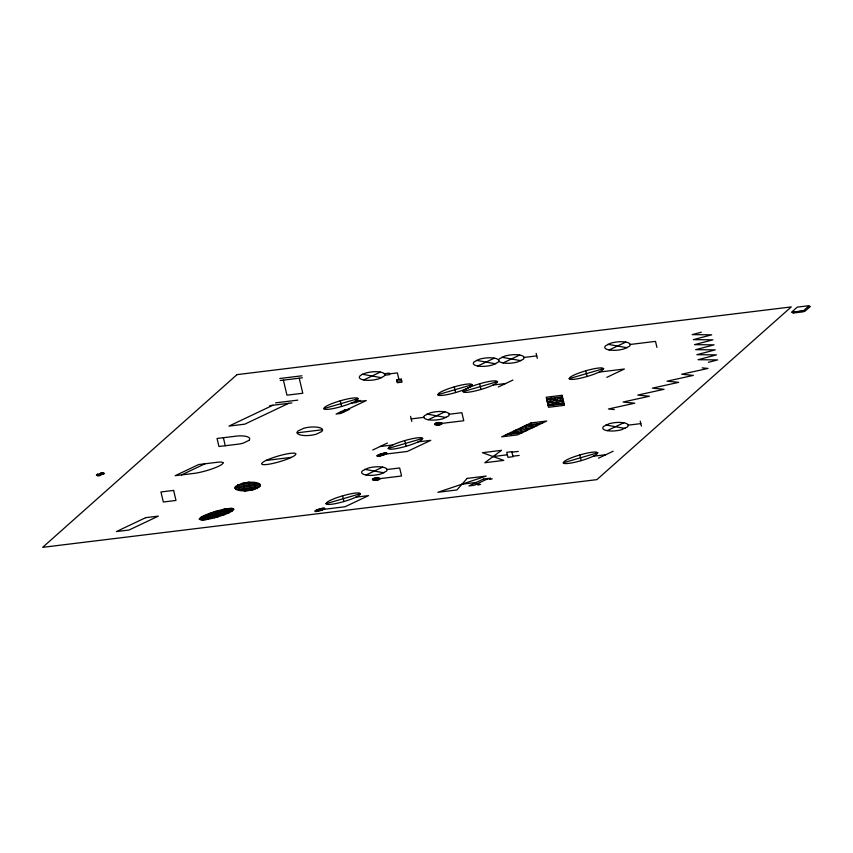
<?xml version="1.0" encoding="UTF-8"?>
<svg xmlns="http://www.w3.org/2000/svg" width="853" height="853" viewBox="0 0 853 853"><rect width="100%" height="100%" fill="white"/><g stroke="black" fill="none" stroke-linecap="round" stroke-linejoin="round"><path stroke-width="1.28" d="M511.949 452.186L518.283 451.418M512.898 456.206L519.232 455.427M323.692 408.662L324.577 407.35A13.104 3.679 -16.5 0 1 328.277 405.186A20.525 5.758 -16.5 0 1 333.406 403.053A31.017 8.701 -16.5 0 1 347.256 399.023A20.525 5.758 -16.5 0 1 352.662 398.084A13.915 3.902 -16.5 0 1 357.098 397.946L358.185 398.618L357.3 399.929A13.104 3.679 -16.5 0 1 353.611 402.094A20.525 5.758 -16.5 0 1 348.482 404.226A31.017 8.701 -16.5 0 1 334.632 408.267A20.525 5.758 -16.5 0 1 329.226 409.205A13.104 3.679 -16.5 0 1 325.046 409.333L323.692 408.662L358.185 398.618M325.995 503.718L326.88 502.406A13.104 3.679 -16.5 0 1 330.569 500.242A20.525 5.758 -16.5 0 1 335.698 498.109A31.017 8.701 -16.5 0 1 349.549 494.079A20.525 5.758 -16.5 0 1 354.965 493.141A13.915 3.902 -16.5 0 1 359.39 493.002L360.488 493.674L359.603 494.985A13.104 3.679 -16.5 0 1 355.914 497.15A20.525 5.758 -16.5 0 1 350.786 499.282A31.017 8.701 -16.5 0 1 336.935 503.323A20.525 5.758 -16.5 0 1 331.518 504.251A13.104 3.679 -16.5 0 1 327.349 504.39L325.995 503.718L360.488 493.674M388.19 448.454L389.075 447.143A13.104 3.679 -16.5 0 1 392.764 444.978A20.525 5.758 -16.5 0 1 397.893 442.846A31.017 8.701 -16.5 0 1 411.743 438.805A20.525 5.758 -16.5 0 1 417.16 437.866A13.915 3.902 -16.5 0 1 421.585 437.728L422.683 438.399L421.798 439.721A13.104 3.679 -16.5 0 1 418.109 441.886A20.525 5.758 -16.5 0 1 412.98 444.018A31.017 8.701 -16.5 0 1 399.129 448.049A20.525 5.758 -16.5 0 1 393.713 448.987A13.104 3.679 -16.5 0 1 389.544 449.126L388.19 448.454L422.683 438.399M437.717 394.736L438.602 393.425A13.104 3.679 -16.5 0 1 442.291 391.26A20.525 5.758 -16.5 0 1 447.42 389.128A31.017 8.701 -16.5 0 1 461.27 385.087A20.525 5.758 -16.5 0 1 466.676 384.149A13.104 3.679 -16.5 0 1 470.856 384.021L472.21 384.682L471.325 386.004A13.104 3.679 -16.5 0 1 467.625 388.168A13.104 3.679 -16.5 0 0 463.936 390.322L463.051 391.644L464.149 392.316A13.915 3.902 -16.5 0 0 468.574 392.177A20.525 5.758 -16.5 0 0 473.991 391.239A31.017 8.701 -16.5 0 0 487.841 387.209A20.525 5.758 -16.5 0 0 492.97 385.066A13.104 3.679 -16.5 0 0 496.659 382.912L497.544 381.59L496.19 380.928A13.104 3.679 -16.5 0 0 492.021 381.056A20.525 5.758 -16.5 0 0 486.605 381.995A31.017 8.701 -16.5 0 0 472.754 386.036A20.525 5.758 -16.5 0 0 467.625 388.168A20.525 5.758 -16.5 0 1 462.497 390.301A31.017 8.701 -16.5 0 1 448.646 394.331A20.525 5.758 -16.5 0 1 443.24 395.27A13.915 3.902 -16.5 0 1 438.805 395.408L437.717 394.736L472.21 384.682M569.154 378.679L570.039 377.367A13.104 3.679 -16.5 0 1 573.728 375.203A20.525 5.758 -16.5 0 1 578.856 373.07A31.017 8.701 -16.5 0 1 592.707 369.029A20.525 5.758 -16.5 0 1 598.113 368.091A13.104 3.679 -16.5 0 1 602.293 367.963L603.647 368.635L602.762 369.946A13.104 3.679 -16.5 0 1 599.062 372.111A20.525 5.758 -16.5 0 1 593.933 374.243A31.017 8.701 -16.5 0 1 580.093 378.274A20.525 5.758 -16.5 0 1 574.677 379.212A13.915 3.902 -16.5 0 1 570.252 379.35L569.154 378.679L603.647 368.635M563.247 462.827L564.132 461.505A13.104 3.679 -16.5 0 1 567.821 459.34A20.525 5.758 -16.5 0 1 572.949 457.208A31.017 8.701 -16.5 0 1 586.8 453.178A20.525 5.758 -16.5 0 1 592.217 452.239A13.104 3.679 -16.5 0 1 596.386 452.101L597.74 452.772L596.855 454.084A13.104 3.679 -16.5 0 1 593.166 456.248A20.525 5.758 -16.5 0 1 588.037 458.381A31.017 8.701 -16.5 0 1 574.186 462.422A20.525 5.758 -16.5 0 1 568.77 463.36A13.915 3.902 -16.5 0 1 564.345 463.499L563.247 462.827L597.74 452.772M98.607 474.94L99.758 473.916M362.408 374.264L360.137 375.746A13.104 3.679 -16.5 0 0 359.369 377.559A20.525 5.758 -16.5 0 0 360.563 378.913A31.017 8.701 -16.5 0 0 368.293 380.321A20.525 5.758 -16.5 0 0 372.985 380.022A13.915 3.902 -16.5 0 0 378.465 378.945L383.935 376.269A13.104 3.679 -16.5 0 0 384.703 374.456A20.525 5.758 -16.5 0 0 383.509 373.102A31.017 8.701 -16.5 0 0 375.778 371.695A20.525 5.758 -16.5 0 0 371.087 371.993A13.104 3.679 -16.5 0 0 365.926 373.006L362.408 374.264L381.664 377.751M524.062 357.439A13.104 3.679 -16.5 0 1 523.294 359.241L517.504 361.992A13.104 3.679 -16.5 0 1 512.344 362.994A20.525 5.758 -16.5 0 1 507.652 363.293A31.017 8.701 -16.5 0 1 499.922 361.896A20.525 5.758 -16.5 0 1 498.728 360.531A20.525 5.758 -16.5 0 0 497.534 359.166A31.017 8.701 -16.5 0 0 489.803 357.77A20.525 5.758 -16.5 0 0 485.112 358.068A13.915 3.902 -16.5 0 0 479.631 359.134L474.161 361.821A13.104 3.679 -16.5 0 0 473.394 363.623A20.525 5.758 -16.5 0 0 474.588 364.988A31.017 8.701 -16.5 0 0 482.318 366.385A20.525 5.758 -16.5 0 0 487.01 366.097A13.104 3.679 -16.5 0 0 492.17 365.084L497.96 362.333A13.104 3.679 -16.5 0 0 498.728 360.531A13.104 3.679 -16.5 0 1 499.495 358.729L504.965 356.042A13.915 3.902 -16.5 0 1 510.446 354.976A20.525 5.758 -16.5 0 1 515.137 354.677A31.017 8.701 -16.5 0 1 522.868 356.074A20.525 5.758 -16.5 0 1 524.062 357.439L536.729 355.893M438.431 423.824L463.765 420.732L461.868 412.703L449.2 414.249A20.525 5.758 -16.5 0 0 448.006 412.884A31.017 8.701 -16.5 0 0 440.276 411.487A20.525 5.758 -16.5 0 0 435.584 411.786A13.104 3.679 -16.5 0 0 430.424 412.799L424.634 415.539A13.104 3.679 -16.5 0 0 423.866 417.341L411.199 418.898M387.006 469.513A20.525 5.758 -16.5 0 0 385.812 468.158A31.017 8.701 -16.5 0 0 378.082 466.751A20.525 5.758 -16.5 0 0 373.39 467.049A13.104 3.679 -16.5 0 0 368.229 468.062L362.44 470.803A13.104 3.679 -16.5 0 0 361.672 472.615A20.525 5.758 -16.5 0 0 362.866 473.969A31.017 8.701 -16.5 0 0 370.597 475.377A20.525 5.758 -16.5 0 0 375.288 475.078A13.915 3.902 -16.5 0 0 380.769 474.001L386.238 471.314A13.104 3.679 -16.5 0 0 387.006 469.513L399.673 467.966L401.571 475.995L376.237 479.087M423.866 417.341A20.525 5.758 -16.5 0 0 425.061 418.706A31.017 8.701 -16.5 0 0 432.791 420.102A20.525 5.758 -16.5 0 0 437.482 419.815A13.915 3.902 -16.5 0 0 442.963 418.738L448.433 416.051A13.104 3.679 -16.5 0 0 449.2 414.249M630.164 344.473A20.525 5.758 -16.5 0 0 628.97 343.109A31.017 8.701 -16.5 0 0 621.24 341.712A20.525 5.758 -16.5 0 0 616.548 342.01A13.915 3.902 -16.5 0 0 611.068 343.087L605.598 345.764A13.104 3.679 -16.5 0 0 604.83 347.566A20.525 5.758 -16.5 0 0 606.025 348.93A31.017 8.701 -16.5 0 0 613.755 350.327A20.525 5.758 -16.5 0 0 618.446 350.039A13.104 3.679 -16.5 0 0 623.607 349.026L629.397 346.275A13.104 3.679 -16.5 0 0 630.164 344.473L655.499 341.381L656.927 347.395M628.149 425.167A20.525 5.758 -16.5 0 0 626.944 423.802A31.017 8.701 -16.5 0 0 619.214 422.406A20.525 5.758 -16.5 0 0 614.523 422.693A13.915 3.902 -16.5 0 0 609.053 423.77L603.572 426.457A13.104 3.679 -16.5 0 0 602.804 428.259A20.525 5.758 -16.5 0 0 603.999 429.624A31.017 8.701 -16.5 0 0 611.729 431.021A20.525 5.758 -16.5 0 0 616.42 430.722A13.104 3.679 -16.5 0 0 621.581 429.709L627.371 426.969A13.104 3.679 -16.5 0 0 628.149 425.167L640.816 423.61M272.896 405.25L228.945 426.095L244.779 424.165L288.73 403.309M363.751 379.937L380.331 372.079M181.518 474.908L204.955 463.797M347.235 409.579L366.278 400.547L358.367 401.518M477.765 366.012L494.345 358.143M503.11 362.92L519.68 355.051M199.357 519.125L215.617 511.416M201.756 519.925L224.211 509.273M206.821 519.445L230.001 508.452M214.37 517.803L233.285 508.825M428.249 419.729L444.818 411.871M498.312 386.995L512.962 380.043M372.772 450L387.422 443.048M609.202 349.954L625.782 342.096M366.054 474.993L382.624 467.135M546.912 400.26L551.326 398.159M547.317 401.998L556.817 397.487L562.799 398.543L548.138 405.474M547.733 403.736L562.298 396.826M606.824 377.357L624.407 369.008L599.062 372.111M552.755 405.207L563.204 400.26M558.246 404.546L563.609 401.998M607.187 430.637L623.767 422.779M598.507 458.178L613.158 451.226M381.622 454.521L382.858 454.297L381.963 454.404M320.174 509.849C321.752 508.932 317.337 510.478 319.832 509.955M487.191 479.045C495.689 476.379 484.792 480.975 492.245 478.81M475.473 484.611C483.96 481.934 473.074 486.541 480.527 484.365M381.899 454.127L380.864 454.457A3.081 0.864 -16.5 0 0 380.097 454.788A1.962 0.554 -16.5 0 0 379.542 455.107L379.574 455.406A2.09 0.586 -16.5 0 0 380.235 455.385A3.081 0.864 -16.5 0 0 381.046 455.246L383.722 454.052L382.624 454.084M319.598 508.964L317.54 509.636A6.163 1.727 -16.5 0 0 316.005 510.275A3.934 1.109 -16.5 0 0 314.896 510.926L314.96 511.523A4.18 1.173 -16.5 0 0 316.282 511.48A6.163 1.727 -16.5 0 0 317.913 511.203L321.688 509.966A5.129 1.439 -16.5 0 0 322.967 509.433A3.273 0.917 -16.5 0 0 323.895 508.889L323.777 508.388A3.273 0.917 -16.5 0 0 322.733 508.431A5.129 1.439 -16.5 0 0 321.378 508.665M320.003 510.67L322.061 509.987A6.163 1.727 -16.5 0 0 323.607 509.348A3.934 1.109 -16.5 0 0 324.705 508.708L324.566 508.111A3.934 1.109 -16.5 0 0 323.319 508.143A6.163 1.727 -16.5 0 0 321.698 508.431L317.913 509.667A5.129 1.439 -16.5 0 0 316.634 510.201A3.273 0.917 -16.5 0 0 315.717 510.744L315.759 511.246A3.476 0.981 -16.5 0 0 316.868 511.203A5.129 1.439 -16.5 0 0 318.222 510.968M463.051 391.644L497.544 381.59M522.825 426.788L530.555 424.538M514.039 430.957L540.056 423.376M506.885 434.646L535.737 426.244M516.385 433.495L526.941 430.413M701.326 332.222L692.114 334.632L711.711 334.824L693.308 339.654L712.895 339.835L694.491 344.665L714.078 344.847L695.675 349.677L715.272 349.869L696.858 354.699L716.456 354.88L698.042 359.71L717.64 359.902L708.438 362.312M319.672 509.252L321.059 508.889A4.105 1.152 -16.5 0 1 322.146 508.708A2.623 0.736 -16.5 0 1 322.978 508.676L323.074 509.07A2.623 0.736 -16.5 0 1 322.338 509.508A4.105 1.152 -16.5 0 1 321.314 509.934L318.542 510.744A4.105 1.152 -16.5 0 1 317.455 510.926A2.783 0.778 -16.5 0 1 316.57 510.958L316.527 510.552A2.623 0.736 -16.5 0 1 317.263 510.126A4.105 1.152 -16.5 0 1 318.297 509.699M381.366 455.012L380.267 455.054L382.944 453.86A3.081 0.864 -16.5 0 1 383.754 453.721A1.962 0.554 -16.5 0 1 384.383 453.7L384.447 453.999A1.962 0.554 -16.5 0 1 383.893 454.318A3.081 0.864 -16.5 0 1 383.125 454.638M807.972 306.749L810.35 306.462L805.061 311.153L802.694 311.441L809.166 305.662L797.288 307.123L791.456 312.294L803.334 310.844M279.763 378.508L301.93 375.8M280.232 380.513L302.41 377.804M384.33 373.731L389.277 373.124L389.64 374.627L384.628 375.245M389.458 373.881L397.381 372.91L398.916 379.436M396.901 381.227L401.646 380.651M275.583 402.851L297.75 400.142M269.729 405.633L291.897 402.925M355.552 401.081L360.563 400.473L356.159 402.552L351.212 403.16M492.97 385.066L505.637 383.519M340.464 411.956L345.22 411.37M546.549 398.746L562.394 396.816M297.175 432.823L322.519 429.731A13.104 3.679 -16.5 0 1 321.741 431.533L316.271 434.209A13.915 3.902 -16.5 0 1 310.791 435.286A20.525 5.758 -16.5 0 1 306.099 435.584A31.017 8.701 -16.5 0 1 298.369 434.188A20.525 5.758 -16.5 0 1 297.175 432.823A13.104 3.679 -16.5 0 1 297.942 431.021L303.743 428.27A13.104 3.679 -16.5 0 1 308.893 427.257A20.525 5.758 -16.5 0 1 313.584 426.969A31.017 8.701 -16.5 0 1 321.325 428.366A20.525 5.758 -16.5 0 1 322.519 429.731M548.212 405.772L564.046 403.832M526.546 425.029L542.38 423.088M266.083 460.449L291.417 457.357A13.104 3.679 -16.5 0 0 295.106 455.193L295.991 453.881L294.903 453.21A13.915 3.902 -16.5 0 0 290.468 453.348A20.525 5.758 -16.5 0 0 285.062 454.286A31.017 8.701 -16.5 0 0 271.211 458.317A20.525 5.758 -16.5 0 0 266.083 460.449A13.104 3.679 -16.5 0 0 262.393 462.614L261.508 463.936L262.852 464.597A13.104 3.679 -16.5 0 0 267.032 464.469A20.525 5.758 -16.5 0 0 272.438 463.531A31.017 8.701 -16.5 0 0 286.288 459.49A20.525 5.758 -16.5 0 0 291.417 457.357M380.097 446.524L392.764 444.978M418.109 441.886L430.776 440.34L407.329 451.45L381.995 454.553M506.032 434.753L521.865 432.823M244.278 482.915L249.481 482.276M237.752 484.973L256.401 482.702M235.407 486.7L259.365 483.768M234.98 488.087L260.325 484.994A13.104 3.679 -16.5 0 1 259.557 486.796L254.077 489.483A13.915 3.902 -16.5 0 1 248.596 490.55A20.525 5.758 -16.5 0 1 243.915 490.848A31.017 8.701 -16.5 0 1 236.174 489.451A20.525 5.758 -16.5 0 1 234.98 488.087A13.104 3.679 -16.5 0 1 235.759 486.285L241.548 483.534A13.104 3.679 -16.5 0 1 246.709 482.531A20.525 5.758 -16.5 0 1 251.39 482.233A31.017 8.701 -16.5 0 1 259.131 483.63A20.525 5.758 -16.5 0 1 260.325 484.994M493.109 456.558L507.364 454.809M236.1 489.409L259.792 486.509M238.883 490.379L257.574 488.097M244.299 490.848L252.669 489.825M593.166 456.248L605.833 454.702M223.379 509.444L231.749 508.42M214.999 511.597L233.69 509.316M208.814 513.666L232.496 510.766M203.888 515.724L229.222 512.621A13.104 3.679 -16.5 0 0 232.922 510.467L233.797 509.145L232.709 508.473A13.915 3.902 -16.5 0 0 228.273 508.612A20.525 5.758 -16.5 0 0 222.868 509.55A31.017 8.701 -16.5 0 0 209.017 513.581A20.525 5.758 -16.5 0 0 203.888 515.724A13.104 3.679 -16.5 0 0 200.199 517.878L199.314 519.2L200.668 519.861A13.104 3.679 -16.5 0 0 204.837 519.733A20.525 5.758 -16.5 0 0 210.243 518.795A31.017 8.701 -16.5 0 0 224.094 514.754A20.525 5.758 -16.5 0 0 229.222 512.621M355.914 497.15L368.581 495.604L345.134 506.725L319.8 509.817M462.006 484.184L476.262 482.446M200.828 517.43L224.787 514.498M199.421 519.04L218.069 516.758M202.641 519.914L207.855 519.274M702.19 367.867L708.022 368.443L681.696 374.243L693.372 375.395L667.046 381.184L678.721 382.347L652.396 388.136L664.071 389.288L637.745 395.088L649.421 396.24L623.095 402.04L634.771 403.192L608.445 408.992L614.277 409.568M607.869 344.281L627.126 347.768M501.767 357.236L521.023 360.723M476.432 360.339L495.689 363.826M547.402 398.639L563.513 401.56M547.2 401.486L561.732 404.119M547.914 404.493L552.232 405.271M605.843 424.965L625.1 428.451M426.905 414.057L446.162 417.543M364.711 469.321L383.967 472.807M640.219 421.105L641.403 426.127M585.723 370.82L587.067 376.493M579.816 454.958L581.16 460.631M536.142 353.377L537.326 358.399M536.58 423.802L537.006 425.636M531.088 424.463L531.931 428.046M525.672 425.434L526.855 430.456M520.597 427.843L521.78 432.834M515.521 430.253L516.289 433.505M510.446 432.663L510.808 434.166M479.631 383.775L480.964 389.458M454.286 386.878L455.63 392.551M410.602 416.381L411.786 421.403M404.77 440.596L406.103 446.268M340.272 400.803L341.616 406.476M342.575 495.86L343.908 501.532M299.232 378.188L302.794 393.244L286.96 395.174L283.399 380.129M254.237 482.371L255.772 488.844M248.586 482.34L250.462 490.272M243.137 483.15L244.95 490.838M237.902 484.877L239.213 490.443M223.379 437.706L225.277 445.735M375.043 479.066L377.506 478.938L375.043 479.066M375.64 479.077L376.866 479.013L375.64 479.077M437.237 423.792L439.7 423.664L437.237 423.792M437.834 423.813L439.06 423.749L437.834 423.813M223.155 462.784L222.27 464.096A13.104 3.679 -16.5 0 1 218.571 466.26A20.525 5.758 -16.5 0 1 213.442 468.393A31.017 8.701 -16.5 0 1 199.591 472.423A20.525 5.758 -16.5 0 1 194.185 473.362L175.185 475.686L198.621 464.565L217.622 462.241A13.104 3.679 -16.5 0 1 221.801 462.113L223.155 462.784M317.348 510.371L317.38 510.67A2.09 0.586 -16.5 0 0 318.041 510.648A3.081 0.864 -16.5 0 0 318.851 510.51L320.931 509.902A3.081 0.864 -16.5 0 0 321.698 509.582A1.962 0.554 -16.5 0 0 322.253 509.262L322.189 508.964A1.962 0.554 -16.5 0 0 321.56 508.985A3.081 0.864 -16.5 0 0 320.749 509.124L318.67 509.731A3.081 0.864 -16.5 0 0 317.902 510.051A1.962 0.554 -16.5 0 0 317.348 510.371M318.169 510.19L321.528 509.316L318.169 510.19M377.09 455.662L377.154 456.259A4.18 1.173 -16.5 0 0 378.476 456.216A6.163 1.727 -16.5 0 0 380.107 455.939L384.255 454.724A6.163 1.727 -16.5 0 0 385.791 454.084A3.934 1.109 -16.5 0 0 386.899 453.433L386.761 452.847A3.934 1.109 -16.5 0 0 385.513 452.879A6.163 1.727 -16.5 0 0 383.893 453.167L379.734 454.372A6.163 1.727 -16.5 0 0 378.199 455.012A3.934 1.109 -16.5 0 0 377.09 455.662M377.9 455.481L377.954 455.971A3.476 0.981 -16.5 0 0 379.063 455.939A5.129 1.439 -16.5 0 0 380.417 455.705L383.882 454.692A5.129 1.439 -16.5 0 0 385.161 454.159A3.273 0.917 -16.5 0 0 386.089 453.625L385.972 453.124A3.273 0.917 -16.5 0 0 384.927 453.156A5.129 1.439 -16.5 0 0 383.573 453.391L380.107 454.404A5.129 1.439 -16.5 0 0 378.828 454.937A3.273 0.917 -16.5 0 0 377.9 455.481M378.721 455.289L378.764 455.694A2.783 0.778 -16.5 0 0 379.649 455.662A4.105 1.152 -16.5 0 0 380.737 455.47L383.498 454.67A4.105 1.152 -16.5 0 0 384.532 454.244A2.623 0.736 -16.5 0 0 385.268 453.807L385.172 453.412A2.623 0.736 -16.5 0 0 384.34 453.433A4.105 1.152 -16.5 0 0 383.253 453.625L380.491 454.436A4.105 1.152 -16.5 0 0 379.457 454.862A2.623 0.736 -16.5 0 0 378.721 455.289M467.156 478.394L456.867 489.974L437.856 492.298L486.167 476.081L467.156 478.394M97.519 474.193L96.378 475.206L103.362 474.353L104.503 473.34L97.519 474.193M101.059 472.861L97.583 475.953L99.822 475.686L103.298 472.594L101.059 472.861M237.006 374.627L42.65 547.338L596.897 479.631L791.253 306.92L237.006 374.627M794.068 312.049L792.895 313.083L803.291 311.814L804.464 310.78L794.068 312.049M501.425 450.373L484.792 462.731L503.792 460.407L482.425 452.698L501.425 450.373M248.905 440.425L243.105 443.176A13.104 3.679 -16.5 0 1 237.955 444.189L218.944 446.503L217.046 438.485L236.057 436.16A20.525 5.758 -16.5 0 1 240.749 435.862A31.017 8.701 -16.5 0 1 248.479 437.258A20.525 5.758 -16.5 0 1 249.673 438.623A13.104 3.679 -16.5 0 1 248.905 440.425M435.542 423.301L434.859 423.749A3.934 1.109 -16.5 0 0 434.625 424.282A6.163 1.727 -16.5 0 0 434.987 424.698L437.301 425.114A6.163 1.727 -16.5 0 0 438.709 425.029A3.934 1.109 -16.5 0 0 440.265 424.719L442.003 423.898A3.934 1.109 -16.5 0 0 442.227 423.355A6.163 1.727 -16.5 0 0 441.875 422.949L439.551 422.534A6.163 1.727 -16.5 0 0 438.143 422.619A4.18 1.173 -16.5 0 0 436.501 422.939L435.542 423.301M436.022 423.387L435.456 423.76A3.273 0.917 -16.5 0 0 435.265 424.208A5.129 1.439 -16.5 0 0 435.563 424.549L437.493 424.901A5.129 1.439 -16.5 0 0 438.666 424.826A3.273 0.917 -16.5 0 0 439.956 424.57L441.406 423.888A3.273 0.917 -16.5 0 0 441.598 423.44A5.129 1.439 -16.5 0 0 441.3 423.099L439.37 422.747A5.129 1.439 -16.5 0 0 438.197 422.821A3.476 0.981 -16.5 0 0 436.821 423.088L436.022 423.387M436.501 423.472L436.054 423.77A2.623 0.736 -16.5 0 0 435.894 424.133A4.105 1.152 -16.5 0 0 436.139 424.399L437.685 424.687A4.105 1.152 -16.5 0 0 438.623 424.623A2.623 0.736 -16.5 0 0 439.647 424.421L440.809 423.877A2.623 0.736 -16.5 0 0 440.958 423.514A4.105 1.152 -16.5 0 0 440.724 423.237L439.178 422.96A4.105 1.152 -16.5 0 0 438.239 423.024A2.783 0.778 -16.5 0 0 437.141 423.237L436.501 423.472M436.981 423.557L436.64 423.781A1.962 0.554 -16.5 0 0 436.533 424.058A3.081 0.864 -16.5 0 0 436.704 424.261L437.866 424.463A3.081 0.864 -16.5 0 0 438.57 424.421A1.962 0.554 -16.5 0 0 439.348 424.272L440.212 423.856A1.962 0.554 -16.5 0 0 440.329 423.589A3.081 0.864 -16.5 0 0 440.148 423.387L438.986 423.173A3.081 0.864 -16.5 0 0 438.282 423.216A2.09 0.586 -16.5 0 0 437.461 423.376L436.981 423.557M373.347 478.565L372.665 479.013A3.934 1.109 -16.5 0 0 372.43 479.557A6.163 1.727 -16.5 0 0 372.793 479.962L375.117 480.378A6.163 1.727 -16.5 0 0 376.525 480.292A3.934 1.109 -16.5 0 0 378.071 479.994L379.809 479.162A3.934 1.109 -16.5 0 0 380.033 478.629A6.163 1.727 -16.5 0 0 379.681 478.213L377.357 477.797A6.163 1.727 -16.5 0 0 375.949 477.883A4.18 1.173 -16.5 0 0 374.307 478.202L373.347 478.565M373.827 478.65L373.262 479.023A3.273 0.917 -16.5 0 0 373.07 479.471A5.129 1.439 -16.5 0 0 373.369 479.812L375.299 480.164A5.129 1.439 -16.5 0 0 376.472 480.09A3.273 0.917 -16.5 0 0 377.762 479.834L379.212 479.151A3.273 0.917 -16.5 0 0 379.404 478.704A5.129 1.439 -16.5 0 0 379.105 478.362L377.175 478.011A5.129 1.439 -16.5 0 0 376.002 478.085A3.476 0.981 -16.5 0 0 374.627 478.352L373.827 478.65M374.307 478.736L373.859 479.034A2.623 0.736 -16.5 0 0 373.699 479.397A4.105 1.152 -16.5 0 0 373.945 479.674L375.491 479.951A4.105 1.152 -16.5 0 0 376.429 479.887A2.623 0.736 -16.5 0 0 377.452 479.685L378.615 479.141A2.623 0.736 -16.5 0 0 378.764 478.778A4.105 1.152 -16.5 0 0 378.529 478.501L376.983 478.224A4.105 1.152 -16.5 0 0 376.045 478.288A2.783 0.778 -16.5 0 0 374.947 478.501L374.307 478.736M374.787 478.832L374.446 479.045A1.962 0.554 -16.5 0 0 374.339 479.322A3.081 0.864 -16.5 0 0 374.51 479.525L375.672 479.738A3.081 0.864 -16.5 0 0 376.376 479.685A1.962 0.554 -16.5 0 0 377.154 479.535L378.018 479.13A1.962 0.554 -16.5 0 0 378.135 478.853A3.081 0.864 -16.5 0 0 377.954 478.65L376.802 478.437A3.081 0.864 -16.5 0 0 376.098 478.49A2.09 0.586 -16.5 0 0 375.267 478.65L374.787 478.832M344.857 409.866L336.071 414.036L340.816 413.46L349.613 409.291L344.857 409.866M145.692 517.664L116.392 531.568L129.059 530.022L158.359 516.118L145.692 517.664M530.939 422.939L501.639 436.843L517.472 434.902L546.773 421.009L530.939 422.939M483.587 478.97L468.937 485.922L474.001 485.304L488.652 478.352L483.587 478.97M401.294 379.137L396.538 379.724L397.253 382.73L402.008 382.155L401.294 379.137M562.031 395.302L546.197 397.242L548.564 407.276L564.409 405.335L562.031 395.302M173.628 490.422L160.95 491.968L163.328 502.001L175.995 500.455L173.628 490.422M511.832 451.685L506.767 452.303L507.951 457.325L513.016 456.707L511.832 451.685"/></g></svg>
